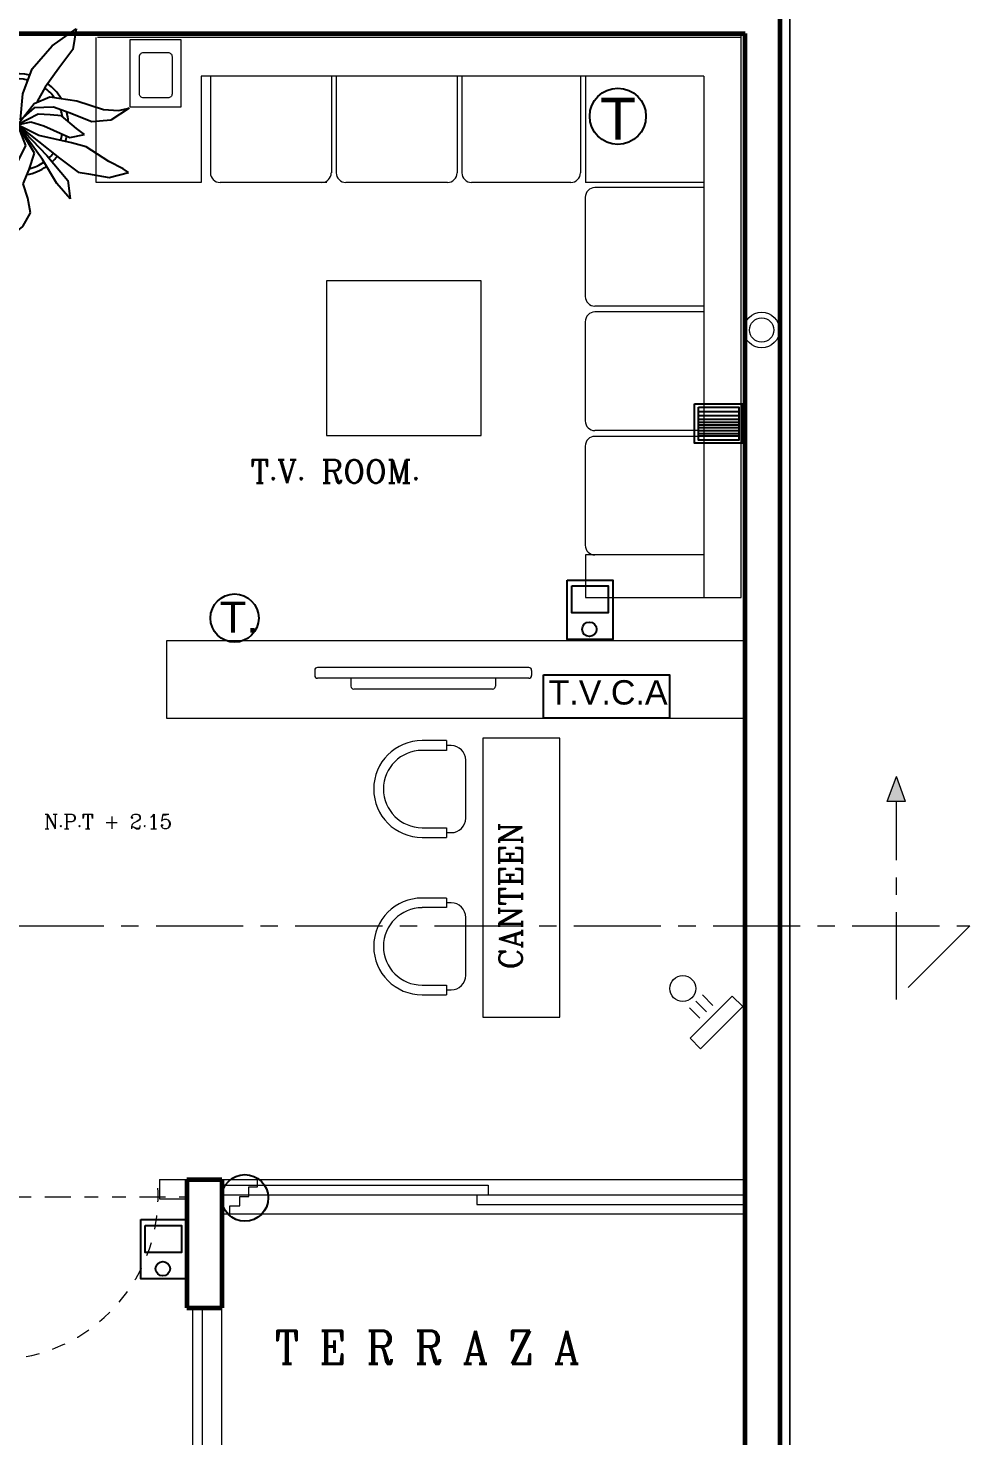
# Model space of a CAD drawing. Extents: x -111 to 1137, y -130 to 54.
# Drawn here: x 664.88 to 671.75, y -18.8 to -8.53 of the extents above; entities that cross this region are included whole.
import ezdxf

# ---------------------------------------------------------------- set-up
doc = ezdxf.new("R2010")
doc.units = 0
for name, pattern in [('CENTRO', [50.8, 31.75, -6.35, 6.35, -6.35]), ('DASHED2', [0.375, 0.25, -0.125]), ('DIVIDE2', [15.875, 6.35, -3.175, 0, -3.175, 0, -3.175])]:
    doc.linetypes.add(name, pattern=pattern)
doc.layers.get('0').update_dxf_attribs({"lineweight": 0})
for name, color, linetype in [('CENEFA PISO', 1, 'Continuous'), ('linea de sky', 30, 'Continuous'), ('MG', 13, 'Continuous'), ('simmbologia domotica', 160, 'Continuous'), ('TEXTO', 164, 'Continuous'), ('verde', 92, 'Continuous')]:
    doc.layers.add(name, color=color, linetype=linetype)
for name, color, linetype, lineweight in [('EJES', 51, 'DIVIDE2', 0), ('instalacion DOMOTICA', 5, 'Continuous', 20), ('Mobiliario', 1, 'Continuous', 13), ('Muro div', 150, 'Continuous', 18), ('muros', 5, 'Continuous', 60), ('MUROS BAJOS', 42, 'Continuous', 18), ('PUERTAS', 1, 'Continuous', 9), ('VENTANAS', 4, 'Continuous', 9)]:
    doc.layers.add(name, color=color, linetype=linetype, lineweight=lineweight)
doc.styles.add('COMPLEX', font='complex.shx', dxfattribs={"height": 0.25})

# ---------------------------------------------------------------- blocks, each defined once
blk = doc.blocks.new('tvv')
at = {"layer": 'Mobiliario', "color": 1, "linetype": 'Continuous'}
for p, q in [((1068.4138, 1330.5673), (1068.4138, 1330.5411)), ((1069.52, 1330.5823), (1068.4288, 1330.5823)), ((1069.535, 1330.5673), (1069.535, 1330.5411)), ((1069.52, 1330.5262), (1068.4288, 1330.5262)), ((1068.6007, 1330.5262), (1068.6007, 1330.4851)), ((1069.3481, 1330.5262), (1069.3481, 1330.4851)), ((1069.3332, 1330.4701), (1068.6156, 1330.4701))]:
    blk.add_line(p, q, dxfattribs=at)
for centre, start, end in [((1068.4288, 1330.5673), 90, 180), ((1069.52, 1330.5673), 0, 90), ((1068.4288, 1330.5411), 180, 270), ((1068.6156, 1330.4851), 180, 270), ((1069.3332, 1330.4851), 270, 360), ((1069.52, 1330.5411), 270, 0)]:
    blk.add_arc(centre, 0.0149, start, end, dxfattribs=at)
blk = doc.blocks.new('planta$0$ARBOLS')
for p, q in [((0.0177, 0.5089), (-0.0232, 0.4464)), ((0.0177, 0.4151), (0.0177, 0.5089)), ((-0.0232, 0.4464), (-0.0495, 0.3306)), ((0.0089, 0.3493), (0.0177, 0.4151)), ((-0.3766, 0.3337), (-0.3708, 0.2336)), ((-0.3269, 0.2367), (-0.3766, 0.3337)), ((-0.2131, 0.3306), (-0.1693, 0.2962)), ((-0.1342, 0.3181), (-0.2131, 0.3306)), ((-0.0845, 0.2649), (-0.1342, 0.3181)), ((-0.0495, 0.3306), (-0.0174, 0.1741)), ((0.0265, 0.2962), (0.0089, 0.3493)), ((-0.1693, 0.2962), (-0.1196, 0.2242)), ((-0.0641, 0.1334), (-0.0845, 0.2649)), ((0.0556, 0.1898), (0.0265, 0.2962)), ((-0.3708, 0.2336), (-0.3416, 0.1741)), ((-0.1663, 0.1584), (-0.3269, 0.2367)), ((-0.1196, 0.2242), (-0.0992, 0.1334)), ((0.0556, 0.0646), (0.0556, 0.1898)), ((0.1905, 0.1587), (0.254, 0.2222)), ((0.254, 0.2222), (0.3492, 0.2222)), ((0.3492, 0.2222), (0.3175, 0.1905)), ((0.3175, 0.1905), (0.3175, 0.127)), ((-0.3416, 0.1741), (-0.2832, 0.1459)), ((-0.2832, 0.1459), (-0.2218, 0.1272)), ((-0.2218, 0.1272), (-0.1868, 0.0708)), ((-0.0933, 0.0239), (-0.1663, 0.1584)), ((-0.0992, 0.1334), (0, 0)), ((0, 0), (-0.0641, 0.1334)), ((-0.0174, 0.1741), (0.006, 0.0615)), ((0.127, 0.0635), (0.1905, 0.1587)), ((0.3175, 0.127), (0.2222, 0.0635)), ((-0.1868, 0.0708), (-0.1429, 0.0114)), ((0, 0), (0.0556, 0.0646)), ((0.2222, 0.0635), (0, 0)), ((0, 0), (0.127, 0.0635)), ((0.006, 0.0615), (0, 0)), ((0.3185, 0.0552), (0.4558, 0.074)), ((0.4558, 0.074), (0.5054, 0.0583)), ((-0.3912, -0.0011), (-0.3036, 0.0083)), ((-0.3036, 0.0083), (-0.1838, -0.0011)), ((0, 0), (-0.2222, -0.0635)), ((-0.1838, -0.0011), (0, 0)), ((0, 0), (-0.1809, -0.0261)), ((-0.1429, 0.0114), (0, 0)), ((0, 0), (-0.0933, 0.0239)), ((-0.0904, -0.048), (0, 0)), ((0, 0), (-0.0232, -0.0543)), ((-0.0144, -0.0981), (0, 0)), ((0, 0), (0.19, 0.0145)), ((0.1958, -0.0167), (0, 0)), ((0, 0), (0.0323, -0.1107)), ((0.19, 0.0145), (0.3185, 0.0552)), ((0.3097, 0.0083), (0.1958, -0.0167)), ((0.4382, 0.0083), (0.3097, 0.0083)), ((0.5054, 0.0583), (0.4382, 0.0083)), ((-0.3211, -0.0386), (-0.3912, -0.0011)), ((-0.1809, -0.0261), (-0.3211, -0.0386)), ((-0.1984, -0.1451), (-0.0904, -0.048)), ((-0.0232, -0.0543), (-0.0699, -0.0888)), ((0.0089, -0.0231), (0.0952, -0.0952)), ((0.0177, -0.1013), (0.0089, -0.0231)), ((-0.3175, -0.0952), (-0.3492, -0.127)), ((-0.2222, -0.0635), (-0.3175, -0.0952)), ((-0.0699, -0.0888), (-0.1751, -0.1513)), ((-0.0466, -0.1388), (-0.0144, -0.0981)), ((-0.029, -0.1701), (0.0177, -0.1013)), ((0.0323, -0.1107), (0.0177, -0.1826)), ((0.0952, -0.0952), (0.1587, -0.1905)), ((-0.3492, -0.127), (-0.4127, -0.1905)), ((-0.2481, -0.1857), (-0.1984, -0.1451)), ((-0.1751, -0.1513), (-0.2014, -0.2108)), ((-0.1605, -0.1983), (-0.0787, -0.1764)), ((-0.0875, -0.2108), (-0.029, -0.1701)), ((-0.0787, -0.1764), (-0.0466, -0.1388)), ((0.0635, -0.1905), (0.0317, -0.127)), ((-0.4127, -0.1905), (-0.4438, -0.2703)), ((-0.4175, -0.2609), (-0.3562, -0.2295)), ((-0.3562, -0.2295), (-0.2481, -0.1857)), ((-0.2014, -0.2108), (-0.1605, -0.1983)), ((-0.1751, -0.2671), (-0.0875, -0.2108)), ((0.0177, -0.1826), (-0.0641, -0.2671)), ((0.0952, -0.2857), (0.0635, -0.1905)), ((0.1587, -0.1905), (0.1905, -0.3175)), ((-0.4438, -0.2703), (-0.4175, -0.2609)), ((-0.216, -0.3391), (-0.1751, -0.2671)), ((-0.0641, -0.2671), (-0.1605, -0.3391)), ((0.127, -0.381), (0.0952, -0.2857)), ((-0.2189, -0.4329), (-0.216, -0.3391)), ((-0.1605, -0.3391), (-0.2014, -0.3891)), ((0.1905, -0.3175), (0.1905, -0.4445)), ((-0.2014, -0.3891), (-0.2189, -0.4329)), ((0.1905, -0.4445), (0.127, -0.381))]:
    blk.add_line(p, q)
blk = doc.blocks.new('plant')
at = {"layer": 'MG', "linetype": 'Continuous'}
for radius, start, end in [(0.35, 119.32588, 165.61355), (0.35, 74.32882, 97.13444), (0.315, 79.84367, 96.97103), (0.315, 120.10103, 163.84443), (0.315, 53.33491, 62.20704), (0.35, 46.99278, 57.75952), (0.315, 23.43295, 31.32717), (0.35, 24.15509, 30.12411), (0.35, 174.79435, 184.64488), (0.315, 173.49741, 184.64488), (0.315, 356.69675, 4.64488), (0.35, 356.40634, 4.64488), (0.315, 328.47487, 348.73433), (0.35, 324.22369, 348.28097), (0.35, 206.2229, 245.69862), (0.315, 204.0427, 242.28983), (0.315, 291.41914, 308.20716), (0.315, 265.05863, 280.10658), (0.35, 265.58343, 278.83255), (0.35, 289.34488, 306.02084)]:
    blk.add_arc((592.304, -85.82), radius, start, end, dxfattribs=at)
at = {"layer": 'verde', "xscale": 1.600000000000018, "yscale": 1.600000000000018, "zscale": 1.600000000000018, "rotation": 168.6994883520946}
blk.add_blockref('planta$0$ARBOLS', (592.304, -85.82), dxfattribs=at)
blk = doc.blocks.new('hert')
at = {"layer": 'simmbologia domotica', "ltscale": 0.25}
for points in [[(540.34, 9.6052), (540.5755, 9.6052), (540.5755, 9.2995), (540.34, 9.2995)], [(540.3633, 9.5756), (540.5512, 9.5756), (540.5512, 9.4361), (540.3633, 9.4361)]]:
    blk.add_lwpolyline(points, close=True, dxfattribs=at)
blk.add_circle((540.4546, 9.3518), 0.0373, dxfattribs=at)
blk = doc.blocks.new('sswe')
at = {"layer": 'simmbologia domotica', "ltscale": 0.25}
blk.add_circle((540.4756, 7.5972), 0.1452, dxfattribs=at)
at = {"layer": 'simmbologia domotica', "ltscale": 0.25, "insert": (540.3839, 7.6943), "char_height": 0.218097, "width": 0.157131, "attachment_point": 1}
blk.add_mtext('{\\f@Arial Unicode MS|b0|i0|c0|p34;T}', dxfattribs=at)
blk = doc.blocks.new('television')
at = {"layer": 'simmbologia domotica', "ltscale": 0.25}
blk.add_lwpolyline([(540.3616, 7.2231), (541.0137, 7.2231), (541.0137, 6.9995), (540.3616, 6.9995)], close=True, dxfattribs=at)
at = {"layer": 'simmbologia domotica', "ltscale": 0.25, "insert": (540.3881, 7.1963), "char_height": 0.125816, "width": 0.876483, "attachment_point": 1}
blk.add_mtext('{\\f@Arial Unicode MS|b0|i0|c0|p34;T.V.C.A}', dxfattribs=at)
blk = doc.blocks.new('xasw')
at = {"layer": 'simmbologia domotica', "ltscale": 0.25}
blk.add_circle((540.5037, 6.3434), 0.1246, dxfattribs=at)
at = {"layer": 'simmbologia domotica', "ltscale": 0.25, "insert": (540.4275, 6.4288), "char_height": 0.161387, "width": 0.109927, "attachment_point": 1}
blk.add_mtext('{\\f@Arial Unicode MS|b0|i0|c0|p34;T.}', dxfattribs=at)
blk = doc.blocks.new('cdreerr')
at = {"layer": 'instalacion DOMOTICA', "ltscale": 0.25}
for p, q in [((540.5223, 6.7181), (540.5223, 6.7675)), ((540.5223, 6.7675), (540.5658, 6.7675)), ((540.5658, 6.7675), (540.5658, 6.8124)), ((540.4744, 6.6702), (540.4744, 6.7181)), ((540.4744, 6.7181), (540.5223, 6.7181)), ((540.4234, 6.6193), (540.4234, 6.6702)), ((540.4234, 6.6702), (540.4744, 6.6702))]:
    blk.add_line(p, q, dxfattribs=at)
at = {"layer": 'simmbologia domotica'}
blk.add_circle((540.5012, 6.7106), 0.1204, dxfattribs=at)
blk = doc.blocks.new('zxss')
at = {"layer": 'instalacion DOMOTICA', "ltscale": 0.25}
for radius in [0.092, 0.0628]:
    blk.add_circle((587.2587, 34.0745), radius, dxfattribs=at)
blk = doc.blocks.new('cdfer')
at = {"layer": 'instalacion DOMOTICA', "ltscale": 0.25}
blk.add_lwpolyline([(587.0671, 28.6677), (587.3289, 28.6677), (587.3289, 28.3184), (587.0671, 28.3184)], close=True, dxfattribs=at)
blk.add_lwpolyline([(587.1356, 28.6), (587.2633, 28.6, -0.414214), (587.2833, 28.58), (587.2833, 28.3862, -0.414214), (587.2633, 28.3662), (587.1356, 28.3662, -0.414214), (587.1156, 28.3862), (587.1156, 28.58, -0.414214)], format="xyb", close=True, dxfattribs=at)
blk = doc.blocks.new('sdee')
at = {"layer": 'instalacion DOMOTICA'}
for p, q in [((587.579, 27.324), (587.049, 26.794)), ((587.205, 27.34), (587.337, 27.207)), ((587.579, 27.324), (587.712, 27.192)), ((587.042, 27.177), (587.174, 27.044)), ((587.123, 27.258), (587.256, 27.126)), ((587.712, 27.192), (587.181, 26.661)), ((587.049, 26.794), (587.181, 26.661))]:
    blk.add_line(p, q, dxfattribs=at)
blk.add_circle((586.957, 27.419), 0.163, dxfattribs=at)
blk = doc.blocks.new('frer')
at = {"layer": 'simmbologia domotica', "ltscale": 0.25}
for p, q in [((552.2507, 27.5972), (552.4828, 27.5972)), ((552.2507, 27.5748), (552.4828, 27.5748)), ((552.2507, 27.5535), (552.4828, 27.5535)), ((552.2507, 27.5367), (552.4828, 27.5367)), ((552.2507, 27.5217), (552.4828, 27.5217)), ((552.2507, 27.5058), (552.4828, 27.5058)), ((552.2507, 27.4886), (552.4828, 27.4886)), ((552.2507, 27.4724), (552.4828, 27.4724)), ((552.2507, 27.4578), (552.4828, 27.4578))]:
    blk.add_line(p, q, dxfattribs=at)
for points in [[(552.2277, 27.6408), (552.5026, 27.6408), (552.5026, 27.4165), (552.2277, 27.4165)], [(552.2507, 27.6231), (552.4828, 27.6231), (552.4828, 27.4338), (552.2507, 27.4338)]]:
    blk.add_lwpolyline(points, close=True, dxfattribs=at)

msp = doc.modelspace()

# ---------------------------------------------------------------- hatches: boundary and pattern name
h = msp.add_hatch(color=8)
h.set_gradient(color1=(0, 0, 255), one_color=1, tint=1, name='SPHERICAL')
h.paths.add_polyline_path([(671.149, -14.174), (671.216, -14.174), (671.283, -14.174), (671.216, -13.99)])

# ---------------------------------------------------------------- linework, layer by layer
at = {"color": 8}
for p, q in [((670.112, -13.001), (665.891, -13.001)), ((665.891, -13.001), (665.891, -13.566)), ((665.891, -13.566), (670.112, -13.566)), ((671.149, -14.174), (671.216, -13.99)), ((671.283, -14.174), (671.216, -13.99)), ((671.216, -14.174), (671.149, -14.174)), ((671.283, -14.174), (671.216, -14.174)), ((666.293, -16.93), (670.112, -16.93)), ((670.112, -17.184), (666.293, -17.184)), ((666.293, -19.983), (666.293, -17.866))]:
    msp.add_line(p, q, dxfattribs=at)
at = {"color": 8, "linetype": 'CENTRO', "ltscale": 0.02}
for p, q in [((671.216, -15.616), (671.216, -14.174)), ((657.686, -15.08), (671.751, -15.08)), ((671.751, -15.08), (671.216, -15.616))]:
    msp.add_line(p, q, dxfattribs=at)
at = {"layer": 'EJES', "color": 8, "ltscale": 0.03}
msp.add_line((655.335, -17.057), (666.039, -17.057), dxfattribs=at)
at = {"layer": 'Mobiliario', "color": 8, "linetype": 'Continuous', "ltscale": 0.1}
for p, q in [((666.21, -8.881), (666.21, -9.587)), ((667.093, -8.881), (667.093, -9.587)), ((667.128, -8.881), (667.128, -9.587)), ((668.011, -8.881), (668.011, -9.587)), ((668.046, -8.881), (668.046, -9.587)), ((668.911, -8.881), (668.911, -9.587)), ((667.022, -9.658), (666.281, -9.658)), ((667.94, -9.658), (667.199, -9.658)), ((668.84, -9.658), (668.116, -9.658)), ((669.811, -9.695), (669.016, -9.695)), ((668.946, -10.489), (668.946, -9.766)), ((669.811, -9.784), (669.811, -10.489)), ((669.811, -10.56), (669.016, -10.56)), ((668.946, -11.397), (668.946, -10.673)), ((669.811, -10.602), (669.016, -10.602)), ((669.811, -11.467), (669.016, -11.467)), ((668.946, -12.304), (668.946, -11.58)), ((669.811, -11.51), (669.016, -11.51)), ((669.722, -12.374), (669.016, -12.374))]:
    msp.add_line(p, q, dxfattribs=at)
at = {"layer": 'Mobiliario', "color": 8}
for p, q in [((667.932, -13.729), (667.755, -13.729)), ((667.932, -13.729), (667.932, -13.8)), ((667.932, -13.8), (667.755, -13.8)), ((667.967, -13.765), (667.932, -13.765)), ((668.073, -14.294), (668.073, -13.871)), ((667.755, -14.365), (667.932, -14.365)), ((667.932, -14.365), (667.932, -14.435)), ((667.755, -14.435), (667.932, -14.435)), ((667.932, -14.4), (667.967, -14.4)), ((667.932, -14.877), (667.755, -14.877)), ((667.932, -14.877), (667.932, -14.947)), ((667.932, -14.947), (667.755, -14.947)), ((667.967, -14.912), (667.932, -14.912)), ((668.073, -15.441), (668.073, -15.018)), ((667.755, -15.512), (667.932, -15.512)), ((667.755, -15.583), (667.932, -15.583)), ((667.932, -15.512), (667.932, -15.583)), ((667.932, -15.547), (667.967, -15.547))]:
    msp.add_line(p, q, dxfattribs=at)
at = {"layer": 'Mobiliario', "color": 8, "ltscale": 0.1}
msp.add_lwpolyline([(668.186, -11.504), (668.186, -10.375), (667.057, -10.375), (667.057, -11.504), (668.186, -11.504)], dxfattribs=at)
at = {"layer": 'Mobiliario', "color": 8, "linetype": 'Continuous', "ltscale": 0.1}
for centre, start, end in [((666.281, -9.587), 180, 270), ((667.022, -9.587), 270, 0), ((667.199, -9.587), 180, 270), ((667.94, -9.587), 270, 0), ((668.116, -9.587), 180, 270), ((668.84, -9.587), 270, 0), ((669.016, -9.766), 90, 180), ((669.016, -10.489), 180, 270), ((669.016, -10.673), 90, 180), ((669.016, -11.397), 180, 270), ((669.016, -11.58), 90, 180), ((669.016, -12.304), 180, 270)]:
    msp.add_arc(centre, 0.0706, start, end, dxfattribs=at)
at = {"layer": 'Mobiliario', "color": 8}
for centre, radius, start, end in [((667.755, -14.082), 0.353, 90, 270), ((667.755, -14.082), 0.282, 90, 270), ((667.967, -13.871), 0.106, 0, 90), ((667.967, -14.294), 0.106, 270, 0), ((667.755, -15.23), 0.353, 90, 270), ((667.755, -15.23), 0.282, 90, 270), ((667.967, -15.018), 0.106, 0, 90), ((667.967, -15.441), 0.106, 270, 0)]:
    msp.add_arc(centre, radius, start, end, dxfattribs=at)
at = {"layer": 'Muro div', "color": 8}
for p, q in [((665.838, -16.93), (665.838, -17.071)), ((665.838, -16.93), (666.039, -16.93)), ((665.838, -17.071), (666.039, -17.071))]:
    msp.add_line(p, q, dxfattribs=at)
at = {"layer": 'muros', "color": 8}
for p, q in [((670.367, -23.551), (670.367, -2.444)), ((664.366, -8.571), (670.112, -8.571)), ((670.112, -16.93), (670.112, -8.571)), ((666.039, -16.93), (666.039, -17.866)), ((666.039, -16.93), (666.293, -16.93)), ((666.293, -16.93), (666.293, -17.866)), ((670.112, -23.551), (670.112, -16.93)), ((666.039, -17.866), (666.293, -17.866))]:
    msp.add_line(p, q, dxfattribs=at)
at = {"layer": 'muros', "color": 8, "lineweight": 0}
for p, q in [((670.437, -23.551), (670.437, -2.374)), ((670.437, -2.374), (670.437, -23.551))]:
    msp.add_line(p, q, dxfattribs=at)
at = {"layer": 'MUROS BAJOS', "color": 8}
for p, q in [((665.376, -9.658), (665.376, -8.599)), ((670.084, -8.599), (665.386, -8.599)), ((670.084, -12.685), (670.084, -8.571)), ((669.811, -8.881), (666.142, -8.881)), ((666.142, -8.881), (666.142, -9.658)), ((668.946, -8.881), (668.946, -9.658)), ((669.811, -8.881), (669.811, -12.685)), ((666.142, -9.658), (665.376, -9.658)), ((667.06, -9.658), (666.293, -9.658)), ((669.811, -9.658), (668.946, -9.658)), ((669.811, -12.374), (668.946, -12.374)), ((668.946, -12.374), (668.946, -12.685)), ((668.946, -12.685), (670.084, -12.685))]:
    msp.add_line(p, q, dxfattribs=at)
msp.add_lwpolyline([(668.199, -15.747), (668.76, -15.747), (668.76, -13.711), (668.199, -13.711)], close=True, dxfattribs=at)
at = {"layer": 'PUERTAS', "color": 8, "linetype": 'DASHED2', "ltscale": 0.3}
msp.add_arc((664.635, -17.051, 226.083), 1.194, 271.5807, 4.46, dxfattribs=at)
at = {"layer": 'VENTANAS', "color": 8}
for p, q in [((666.293, -16.972), (668.238, -16.972)), ((666.293, -17.043), (670.112, -17.043)), ((668.154, -17.043), (668.154, -17.113)), ((668.238, -16.972), (668.238, -17.043)), ((668.154, -17.113), (670.112, -17.113)), ((666.082, -18.967), (666.082, -17.866)), ((666.152, -19.983), (666.152, -17.866))]:
    msp.add_line(p, q, dxfattribs=at)

# ---------------------------------------------------------------- block references
at = {"color": 8, "lineweight": 13, "xscale": 1.411845576993129, "yscale": 1.411845576993129, "zscale": 1.411845576993129}
msp.add_blockref('tvv', (-841.464, -1891.772), dxfattribs=at)
at = {"layer": 'CENEFA PISO', "color": 8, "linetype": 'Continuous', "xscale": 1.060233827117168, "yscale": 1.060233827117168, "zscale": 1.060233827117168, "rotation": 316.6205450361311}
msp.add_blockref('plant', (270.867, 488.211), dxfattribs=at)
at = {"layer": 'instalacion DOMOTICA'}
for name, p, xscale, yscale, zscale in [('cdfer', (-163.223, -49.089), 1.411845576993129, 1.411845576993129, 1.411845576993129), ('zxss', (-158.886, -58.842), 1.411845576993129, 1.411845576993129, 1.411845576993129), ('sdee', (329.829, -31.412), 0.5789656474406746, 0.5789656474406746, 0.5789656474406746), ('cdreerr', (-96.642, -26.539), 1.411845576993129, 1.411845576993129, 1.411845576993129)]:
    msp.add_blockref(name, p, dxfattribs=dict(at, xscale=xscale, yscale=yscale, zscale=zscale))
at = {"layer": 'linea de sky', "xscale": 1.411845576993129, "yscale": 1.411845576993129, "zscale": 1.411845576993129}
msp.add_blockref('television', (-94.267, -23.448), dxfattribs=at)
at = {"layer": 'simmbologia domotica'}
for name, p, xscale, yscale, zscale in [('sswe', (-93.885, -19.901), 1.411845576993129, 1.411845576993129, 1.411845576993129), ('frer', (-34.801, -46.538), 1.275818828812272, 1.275818828812272, 1.275818828812272), ('hert', (-94.063, -26.12), 1.411845576993129, 1.411845576993129, 1.411845576993129), ('xasw', (-96.721, -21.791), 1.411845576993129, 1.411845576993129, 1.411845576993129), ('hert', (-97.175, -30.784), 1.411845576993129, 1.411845576993129, 1.411845576993129)]:
    msp.add_blockref(name, p, dxfattribs=dict(at, xscale=xscale, yscale=yscale, zscale=zscale))

# ---------------------------------------------------------------- texts
at = {"layer": 'TEXTO', "color": 8, "linetype": 'Continuous', "lineweight": 20, "ltscale": 0.3, "style": 'COMPLEX'}
for s, height, p in [('T.V. ROOM.', 0.1697, (666.502, -11.85)), ('N.P.T + 2.15', 0.10585, (664.996, -14.372))]:
    msp.add_text(s, height=height, dxfattribs=at).set_placement(p)
msp.add_text('CANTEEN', height=0.1697, rotation=90, dxfattribs=at).set_placement((668.486, -15.399))
at = {"layer": 'TEXTO', "color": 8, "linetype": 'Continuous', "lineweight": 20, "ltscale": 0.3, "style": 'COMPLEX', "width": 0.9}
msp.add_text('T E R R A Z A', height=0.24001, rotation=360, dxfattribs=at).set_placement((666.681, -18.275))

doc.saveas('drawing.dxf')
